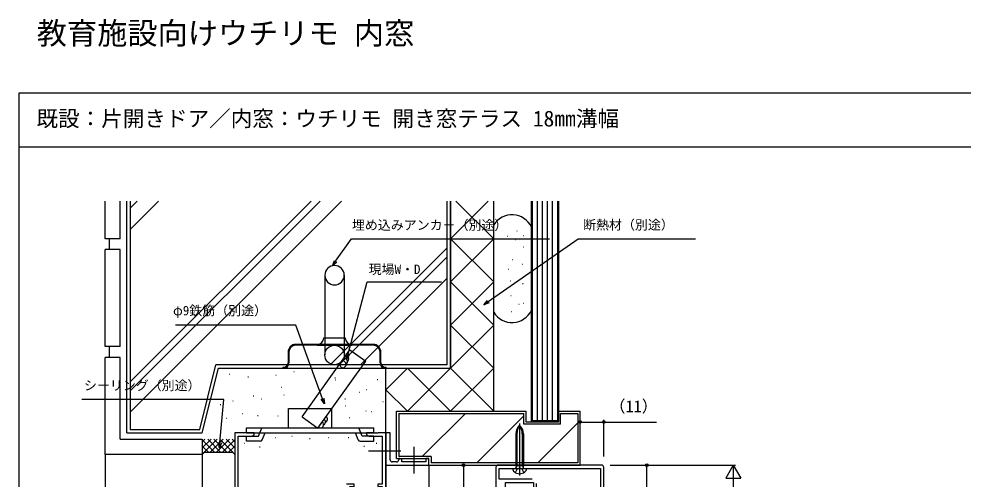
# Model space of a CAD drawing. Units: millimetres, scale not verified. Extents: x -438 to 438, y -464 to 465.
# Drawn here: x -437.5 to 0, y 251.8 to 465.3 of the extents above; entities that cross this region are included whole.
import ezdxf
from ezdxf.enums import TextEntityAlignment as Align

# ---------------------------------------------------------------- set-up
doc = ezdxf.new("R2010")
doc.units = ezdxf.units.MM
doc.header["$LTSCALE"] = 4
for name, color, linetype in [('0-1_USER1', 3, 'Continuous'), ('0-2_YKK_11', 7, 'Continuous'), ('0-4_YKK_12', 2, 'Continuous'), ('0-5_YKK_13', 4, 'Continuous'), ('0-7_YKK_D', 6, 'Continuous'), ('0-8_YKK_ZWAK', 7, 'Continuous'), ('0-9_YSS_K', 3, 'Continuous'), ('0-A_YSS_KE', 3, 'Continuous')]:
    doc.layers.add(name, color=color, linetype=linetype)
doc.styles.add('ＭＳ ゴシック', font='')
doc.styles.get('ＭＳ ゴシック').set_extended_font_data('MS Gothic')

msp = doc.modelspace()

# ---------------------------------------------------------------- linework, layer by layer
at = {"layer": '0-2_YKK_11'}
for p, q in [((-262.504, 259.789), (-264.504, 259.789)), ((-167.504, 258.289), (-215.504, 258.289))]:
    msp.add_line(p, q, dxfattribs=at)
for points in [[(-335.874, 248.219), (-335.874, 271.659), (-329.595, 271.659), (-328.504, 272.289), (-328.504, 273.289), (-337.504, 273.289), (-337.504, 243.289)], [(-271.962, 273.289), (-272.046, 273.289), (-272.229, 273.169), (-272.779, 273.169), (-272.962, 273.289), (-276.504, 273.289), (-276.504, 272.289), (-275.413, 271.659), (-269.134, 271.659), (-269.134, 249.389), (-271.204, 249.389), (-271.204, 248.389), (-269.134, 248.389), (-269.134, 244.919), (-284.204, 244.919), (-284.204, 248.389), (-282.204, 248.389), (-282.204, 249.389), (-285.754, 249.389)], [(-267.504, 243.289), (-267.504, 273.289), (-271.046, 273.289), (-271.229, 273.169), (-271.779, 273.169), (-271.962, 273.289)], [(-265.504, 260.789), (-265.504, 273.289), (-267.504, 273.289), (-267.504, 259.789), (-267.504, 258.289)], [(-267.504, 258.289), (-247.504, 258.289), (-247.504, 261.289), (-249.004, 261.289), (-249.004, 259.789), (-260.004, 259.789), (-260.004, 260.289)], [(-261.004, 261.289), (-261.504, 261.289), (-261.504, 260.789)], [(-216.504, 257.289), (-216.504, 237.289), (-215.004, 237.289), (-215.004, 239.289), (-212.104, 239.289), (-212.104, 243.589), (-210.904, 243.589), (-210.204, 244.289), (-210.204, 245.089), (-212.104, 245.089), (-212.104, 250.289), (-199.104, 250.289), (-199.104, 245.089), (-201.004, 245.089), (-201.004, 244.289), (-200.304, 243.589), (-199.104, 243.589), (-199.104, 237.289), (-166.504, 237.289), (-166.504, 257.289)], [(-215.004, 256.789), (-168.004, 256.789), (-168.004, 238.789), (-197.604, 238.789), (-197.604, 243.589), (-197.604, 249.789)], [(-199.604, 251.789), (-215.004, 251.789), (-215.004, 256.789)]]:
    msp.add_lwpolyline(points, dxfattribs=at)
for centre, start, end in [((-264.504, 260.789), 179.99995, 270.00011), ((-262.504, 260.789), 270.00001, 359.99982), ((-261.004, 260.289), 359.99981, 89.99996), ((-215.504, 257.289), 90.00001, 179.99999), ((-167.504, 257.289), 0.00001, 89.99999)]:
    msp.add_arc(centre, 1, start, end, dxfattribs=at)
at = {"layer": '0-4_YKK_12'}
for p, q in [((-337.504, 273.289), (-337.504, 17.143)), ((-267.504, 273.289), (-267.504, 17.143)), ((-247.504, 258.289), (-247.504, 17.143))]:
    msp.add_line(p, q, dxfattribs=at)
at = {"layer": '0-5_YKK_13'}
for p, q in [((-295.754, 346.39), (-295.754, 309.39)), ((-286.754, 346.39), (-286.754, 309.39)), ((-296.254, 317.29), (-286.254, 317.29)), ((-312.754, 310.79), (-312.754, 305.69)), ((-312.354, 310.79), (-312.354, 305.69)), ((-299.254, 314.29), (-309.254, 314.29)), ((-299.254, 313.89), (-309.254, 313.89)), ((-283.254, 314.29), (-299.254, 314.29)), ((-299.254, 313.89), (-283.254, 313.89)), ((-273.254, 314.29), (-283.254, 314.29)), ((-273.254, 313.89), (-283.254, 313.89)), ((-270.154, 305.69), (-270.154, 310.79)), ((-269.754, 305.69), (-269.754, 310.79)), ((-315.254, 303.69), (-315.254, 303.29)), ((-315.254, 303.69), (-314.754, 303.69)), ((-315.254, 303.29), (-314.754, 303.29)), ((-314.754, 303.29), (-267.754, 303.29)), ((-267.754, 303.69), (-267.254, 303.69)), ((-267.754, 303.29), (-267.254, 303.29)), ((-267.254, 303.29), (-267.254, 303.69)), ((-292.508, 275.586), (-292.51, 284.585)), ((-205.504, 277.567), (-205.504, 253.414)), ((-332.008, 275.579), (-273.008, 275.585)), ((-332.008, 273.279), (-332.008, 275.579)), ((-332.008, 273.279), (-273.008, 273.29)), ((-332.007, 271.706), (-326.506, 271.706)), ((-332.007, 269.405), (-332.007, 271.705)), ((-326.506, 271.706), (-325.901, 273.206)), ((-325.901, 273.206), (-324.972, 275.507)), ((-324.702, 270.032), (-323.42, 273.207)), ((-280.311, 270.038), (-281.594, 273.213)), ((-273.008, 271.714), (-278.507, 271.713)), ((-273.008, 273.288), (-273.008, 275.585)), ((-273.007, 269.415), (-273.007, 271.715)), ((-207.25, 272.763), (-207.25, 258.189)), ((-206.722, 272.763), (-206.722, 258.189)), ((-204.286, 272.763), (-204.286, 258.189)), ((-203.758, 272.763), (-203.758, 258.189)), ((-325.629, 269.406), (-332.007, 269.405)), ((-279.384, 269.413), (-273.007, 269.414)), ((-260.513, 264.789), (-275.545, 264.789)), ((-254.504, 266.727), (-254.504, 254.356)), ((-207.25, 258.189), (-203.758, 258.189)), ((-207.25, 258.189), (-207.093, 257.385)), ((-206.722, 258.189), (-207.114, 257.117)), ((-204.286, 258.189), (-203.894, 257.117)), ((-203.758, 258.189), (-203.915, 257.385)), ((-208.754, 256.789), (-207.584, 256.789))]:
    msp.add_line(p, q, dxfattribs=at)
for points in [[(-312.508, 275.584), (-312.509, 284.582), (-292.51, 284.586)], [(-278.507, 271.714), (-279.114, 273.213), (-280.043, 275.513)], [(-207.584, 256.789), (-203.424, 256.789), (-202.254, 256.789)], [(-207.454, 254.796), (-206.649, 256.425), (-205.504, 257.034)], [(-203.554, 254.796), (-204.359, 256.425), (-205.504, 257.034)]]:
    msp.add_lwpolyline(points, dxfattribs=at)
msp.add_circle((-291.254, 309.39), 4.5, dxfattribs=at)
for centre, radius, start, end in [((-291.254, 346.39), 4.5, 0, 180), ((-291.254, 346.39), 4.5, 180, 0), ((-299.254, 317.29), 3, 270, 0), ((-283.254, 317.29), 3, 180, 270), ((-309.254, 310.79), 3.5, 90, 180), ((-309.254, 310.79), 3.1, 90, 180), ((-273.254, 310.79), 3.5, 0, 90), ((-273.254, 310.79), 3.1, 0, 90), ((-314.754, 305.69), 2.4, 270, 0), ((-314.754, 305.69), 2, 270, 0), ((-267.754, 305.69), 2.4, 180, 270), ((-267.754, 305.69), 2, 180, 270), ((-201.736, 272.763), 5.513, 133.10467, 180), ((-199.458, 272.763), 7.263, 146.3423, 180), ((-209.272, 272.763), 5.513, 0, 46.89533), ((-211.55, 272.763), 7.263, 0, 33.6577), ((-325.63, 270.407), 1, 270.01152, 338.00817), ((-279.384, 270.413), 1, 202.00935, 270.00715), ((-206.654, 256.777), 2.1, 179.66349, 232.75111), ((-205.504, 258.289), 4, 232.75222, 307.24778), ((-207.584, 257.289), 0.5, 270, 11.05172), ((-203.424, 257.289), 0.5, 168.94828, 270), ((-204.354, 256.776), 2.1, 307.24778, 0.33964)]:
    msp.add_arc(centre, radius, start, end, dxfattribs=at)
at = {"layer": '0-7_YKK_D'}
for p, q in [((-166.504, 262.289), (-166.504, 279.289)), ((-231.504, 258.289), (-231.504, 237.289)), ((-163.504, 258.289), (-105.504, 258.289)), ((-146.504, 237.289), (-146.504, 258.289)), ((-106.504, 258.289), (-110.004, 252.227)), ((-106.504, 258.289), (-103.004, 252.227)), ((-106.504, 258.289), (-106.504, 246.165)), ((-110.004, 252.227), (-103.004, 252.227))]:
    msp.add_line(p, q, dxfattribs=at)
for points in [[(-292.216, 350.786), (-290.754, 352.875), (-283.462, 363.289), (-191.598, 363.289)], [(-222.075, 332.711), (-219.986, 334.173), (-178.405, 363.289), (-124.038, 363.289)], [(-290.194, 352.483), (-292.216, 350.786), (-291.314, 353.267)], [(-285.66, 307.448), (-285, 309.911), (-276.056, 343.289), (-241.689, 343.308)], [(-219.594, 333.614), (-222.075, 332.711), (-220.378, 334.733)], [(-295.9, 286.655), (-296.772, 289.051), (-309.234, 323.289), (-365.008, 323.289)], [(-284.34, 309.734), (-285.66, 307.448), (-285.66, 310.088)], [(-344.559, 266.202), (-344.336, 268.742), (-342.583, 288.784), (-408.372, 288.784)], [(-296.13, 289.285), (-295.9, 286.655), (-297.414, 288.818)], [(-177.504, 278.289), (-166.504, 278.289), (-142.099, 278.289)], [(-343.656, 268.682), (-344.559, 266.202), (-345.017, 268.801)]]:
    msp.add_lwpolyline(points, dxfattribs=at)
for centre in [(-177.504, 278.289), (-166.504, 278.289), (-231.504, 258.289), (-146.504, 258.289)]:
    msp.add_circle(centre, 0.637, dxfattribs=at)
at = {"layer": '0-8_YKK_ZWAK'}
for p, q in [((-437.5, 430.8), (-437.5, -449.2)), ((437.5, 430.8), (-437.5, 430.8)), ((437.5, 405.8), (-437.5, 405.8))]:
    msp.add_line(p, q, dxfattribs=at)
at = {"layer": '0-9_YSS_K'}
for p, q in [((-386.004, 380.8), (-386.004, 274.79)), ((-302.151, 380.8), (-386.004, 296.947)), ((-382.762, 380.8), (-386.004, 377.557)), ((-297.909, 380.8), (-386.004, 292.705)), ((-372.862, 380.8), (-386.004, 367.658)), ((-288.009, 380.8), (-386.004, 282.805)), ((-239.004, 304.79), (-239.004, 380.8)), ((-237.504, 363.29), (-219.994, 380.8)), ((-217.504, 363.29), (-235.014, 380.8)), ((-197.204, 278.789), (-197.205, 380.8)), ((-194.904, 278.789), (-194.905, 380.8)), ((-192.604, 278.789), (-192.605, 380.8)), ((-190.304, 278.789), (-190.305, 380.8)), ((-217.504, 343.29), (-237.504, 363.29)), ((-237.504, 343.29), (-217.504, 363.29)), ((-211.259, 364.494), (-211.059, 364.494)), ((-206.829, 366.955), (-206.629, 366.955)), ((-203.877, 364.74), (-203.677, 364.74)), ((-239.004, 359.094), (-293.309, 304.79)), ((-207.568, 363.018), (-207.368, 363.018)), ((-203.877, 359.573), (-203.677, 359.573)), ((-239.004, 354.852), (-289.066, 304.79)), ((-208.798, 353.667), (-208.598, 353.667)), ((-204.369, 351.453), (-204.169, 351.453)), ((-210.766, 349.238), (-210.566, 349.238)), ((-239.004, 344.952), (-279.166, 304.79)), ((-217.504, 323.29), (-237.504, 343.29)), ((-237.504, 323.29), (-217.504, 343.29)), ((-209.782, 343.825), (-209.582, 343.825)), ((-204.123, 342.594), (-203.923, 342.594)), ((-209.536, 336.935), (-209.336, 336.935)), ((-205.845, 332.998), (-205.645, 332.998)), ((-203.877, 333.49), (-203.677, 333.49)), ((-209.29, 329.553), (-209.09, 329.553)), ((-237.504, 303.29), (-217.504, 323.29)), ((-217.504, 303.29), (-237.504, 323.29)), ((-284.112, 311.706), (-276.791, 306.472)), ((-298.941, 275.489), (-276.791, 306.472)), ((-353.675, 274.79), (-346.175, 304.79)), ((-239.004, 304.79), (-346.175, 304.79)), ((-267.504, 273.289), (-267.504, 303.29)), ((-267.504, 293.288), (-257.503, 303.289)), ((-237.503, 283.289), (-257.504, 303.29)), ((-257.504, 283.287), (-237.503, 303.289)), ((-237.506, 283.289), (-217.504, 303.29)), ((-217.504, 283.29), (-237.504, 303.29)), ((-339.956, 300.445), (-339.756, 300.445)), ((-331.346, 299.199), (-331.146, 299.199)), ((-318.424, 300.043), (-318.224, 300.043)), ((-310.173, 301.653), (-309.973, 301.653)), ((-291.055, 298.835), (-290.855, 298.835)), ((-290.876, 297.795), (-290.676, 297.795)), ((-271.46, 298.029), (-271.26, 298.029)), ((-315.807, 294.408), (-315.607, 294.408)), ((-276.565, 293.402), (-276.365, 293.402)), ((-257.503, 283.289), (-267.504, 293.29)), ((-328.888, 290.383), (-328.688, 290.383)), ((-325.263, 289.052), (-325.063, 289.052)), ((-314.737, 290.924), (-314.537, 290.924)), ((-286.426, 288.975), (-286.226, 288.975)), ((-279.648, 292.093), (-279.448, 292.093)), ((-344.182, 286.358), (-343.982, 286.358)), ((-338.346, 288.17), (-338.146, 288.17)), ((-286.198, 285.777), (-285.998, 285.777)), ((-268.918, 287.767), (-268.718, 287.767)), ((-341.365, 280.12), (-341.165, 280.12)), ((-333.919, 282.269), (-333.719, 282.269)), ((-326.901, 281.333), (-326.701, 281.333)), ((-317.544, 281.099), (-317.344, 281.099)), ((-306.263, 280.723), (-298.941, 275.489)), ((-284.326, 280.397), (-284.126, 280.397)), ((-276.767, 283.541), (-276.567, 283.541)), ((-274.267, 283.204), (-274.067, 283.204)), ((-261.504, 282.289), (-203.504, 282.289)), ((-261.504, 282.289), (-261.504, 262.289)), ((-250.641, 262.289), (-230.641, 282.289)), ((-225.357, 259.289), (-203.504, 281.142)), ((-203.504, 277.289), (-203.504, 282.289)), ((-186.504, 277.289), (-186.504, 282.289)), ((-186.504, 282.289), (-178.504, 282.289)), ((-178.504, 282.289), (-178.504, 259.289)), ((-186.504, 277.289), (-203.504, 277.289)), ((-197.073, 259.289), (-178.504, 277.857)), ((-386.004, 274.79), (-353.675, 274.79)), ((-311.05, 271.745), (-310.85, 271.745)), ((-352.502, 263.435), (-345.646, 270.29)), ((-352.502, 266.263), (-348.475, 270.29)), ((-352.502, 269.091), (-351.303, 270.29)), ((-352.502, 269.947), (-346.845, 264.29)), ((-352.502, 267.119), (-349.674, 264.29)), ((-350.017, 270.29), (-344.017, 264.29)), ((-348.818, 264.29), (-342.818, 270.29)), ((-347.188, 270.29), (-341.188, 264.29)), ((-345.99, 264.29), (-339.99, 270.29)), ((-344.36, 270.29), (-338.36, 264.29)), ((-343.161, 264.29), (-337.504, 269.947)), ((-341.531, 270.29), (-337.504, 266.263)), ((-340.333, 264.29), (-337.504, 267.119)), ((-338.703, 270.29), (-337.504, 269.091)), ((-332.967, 268.551), (-332.767, 268.551)), ((-318.77, 271.036), (-318.57, 271.036)), ((-302.798, 270.681), (-302.598, 270.681)), ((-294.103, 271.036), (-293.903, 271.036)), ((-284.875, 271.036), (-284.675, 271.036)), ((-277.599, 267.043), (-277.399, 267.043)), ((-271.92, 268.462), (-271.72, 268.462)), ((-397.502, 263.29), (-397.502, 17.143)), ((-351.502, 264.29), (-352.502, 263.29)), ((-352.502, 263.29), (-352.502, 17.143)), ((-351.502, 264.29), (-338.504, 264.29)), ((-338.504, 264.29), (-337.504, 263.29)), ((-325.957, 266.776), (-325.757, 266.776)), ((-246.504, 262.289), (-261.504, 262.289)), ((-246.504, 262.289), (-246.504, 259.289)), ((-178.504, 259.289), (-246.504, 259.289))]:
    msp.add_line(p, q, dxfattribs=at)
for points in [[(-187.505, 380.8), (-187.504, 278.289), (-200.004, 278.289), (-200.005, 380.8)], [(-188.005, 380.8), (-188.004, 278.789), (-199.504, 278.789), (-199.505, 380.8)], [(-306.263, 280.723), (-293.683, 298.319), (-284.112, 311.706)]]:
    msp.add_lwpolyline(points, dxfattribs=at)
for centre, start, end in [((-287.324, 304.992), 150.1514, 70.27066), ((-286.677, 306.345), 304.43628, 92.97159), ((-286.029, 307.698), 304.43628, 118.90478), ((-296.047, 279.537), 294.43686, 54.43687), ((-297.792, 277.096), 234.43689, 54.43687), ((-296.92, 278.316), 294.43686, 54.43687)]:
    msp.add_arc(centre, 1.5, start, end, dxfattribs=at)
at = {"layer": '0-A_YSS_KE'}
for p, q in [((-397.502, 363.29), (-397.502, 380.8)), ((-390.502, 363.29), (-390.502, 380.8)), ((-387.504, 273.29), (-387.504, 380.8)), ((-237.504, 303.29), (-237.504, 380.8)), ((-237.504, 380.8), (-237.504, 303.29)), ((-217.504, 283.289), (-217.504, 380.8)), ((-217.504, 329.169), (-217.504, 369.704)), ((-199.504, 331.314), (-199.504, 367.559)), ((-390.502, 363.29), (-397.502, 363.29)), ((-395.502, 358.29), (-395.502, 363.29)), ((-397.502, 313.29), (-397.502, 358.29)), ((-390.502, 358.29), (-397.502, 358.29)), ((-390.502, 313.29), (-390.502, 358.29)), ((-390.502, 313.29), (-397.502, 313.29)), ((-395.502, 308.29), (-395.502, 313.29)), ((-390.502, 308.29), (-397.502, 308.29)), ((-397.502, 263.29), (-397.502, 308.29)), ((-390.502, 270.29), (-390.502, 308.29)), ((-352.504, 273.29), (-345.004, 303.29)), ((-345.004, 303.29), (-237.504, 303.29)), ((-262.504, 283.289), (-202.504, 283.289)), ((-262.504, 261.289), (-262.504, 283.289)), ((-202.504, 278.289), (-202.504, 283.289)), ((-187.504, 283.289), (-177.504, 283.289)), ((-187.504, 278.289), (-187.504, 283.289)), ((-177.504, 258.289), (-177.504, 283.289)), ((-187.504, 278.289), (-202.504, 278.289)), ((-387.504, 273.29), (-352.504, 273.29)), ((-390.502, 270.29), (-352.502, 270.29)), ((-352.502, 270.29), (-352.502, 263.29)), ((-352.502, 263.29), (-397.502, 263.29)), ((-262.504, 261.289), (-247.504, 261.289)), ((-247.504, 258.289), (-247.504, 261.289)), ((-247.504, 258.289), (-177.504, 258.289))]:
    msp.add_line(p, q, dxfattribs=at)
for centre, start, end in [((-209.004, 364.437), 25.84407, 148.21167), ((-209.004, 334.437), 211.78833, 334.15817)]:
    msp.add_arc(centre, 10, start, end, dxfattribs=at)

# ---------------------------------------------------------------- texts
at = {"layer": '0-1_USER1', "style": 'ＭＳ ゴシック'}
for s, height, p in [('教育施設向けウチリモ 内窓', 10.26, (-429.216, 450.442)), ('既設：片開きドア／内窓：ウチリモ 開き窓テラス 18㎜溝幅', 7.331, (-429.352, 413.186))]:
    msp.add_text(s, height=height, dxfattribs=at).set_placement(p, align=Align.BOTTOM_LEFT)
at = {"layer": '0-7_YKK_D', "style": 'ＭＳ ゴシック'}
for s, height, p in [('埋め込みアンカ－（別途）', 4.399, (-283.174, 366.137)), ('断熱材（別途）', 4.399, (-176.052, 366.256)), ('現場W・D', 4.399, (-275.429, 345.616)), ('φ9鉄筋（別途）', 4.399, (-366.087, 326.472)), ('シーリング（別途）', 4.399, (-407.342, 291.742)), ('（11）', 5.499, (-163.914, 281.184))]:
    msp.add_text(s, height=height, dxfattribs=at).set_placement(p, align=Align.BOTTOM_LEFT)

doc.saveas('drawing.dxf')
